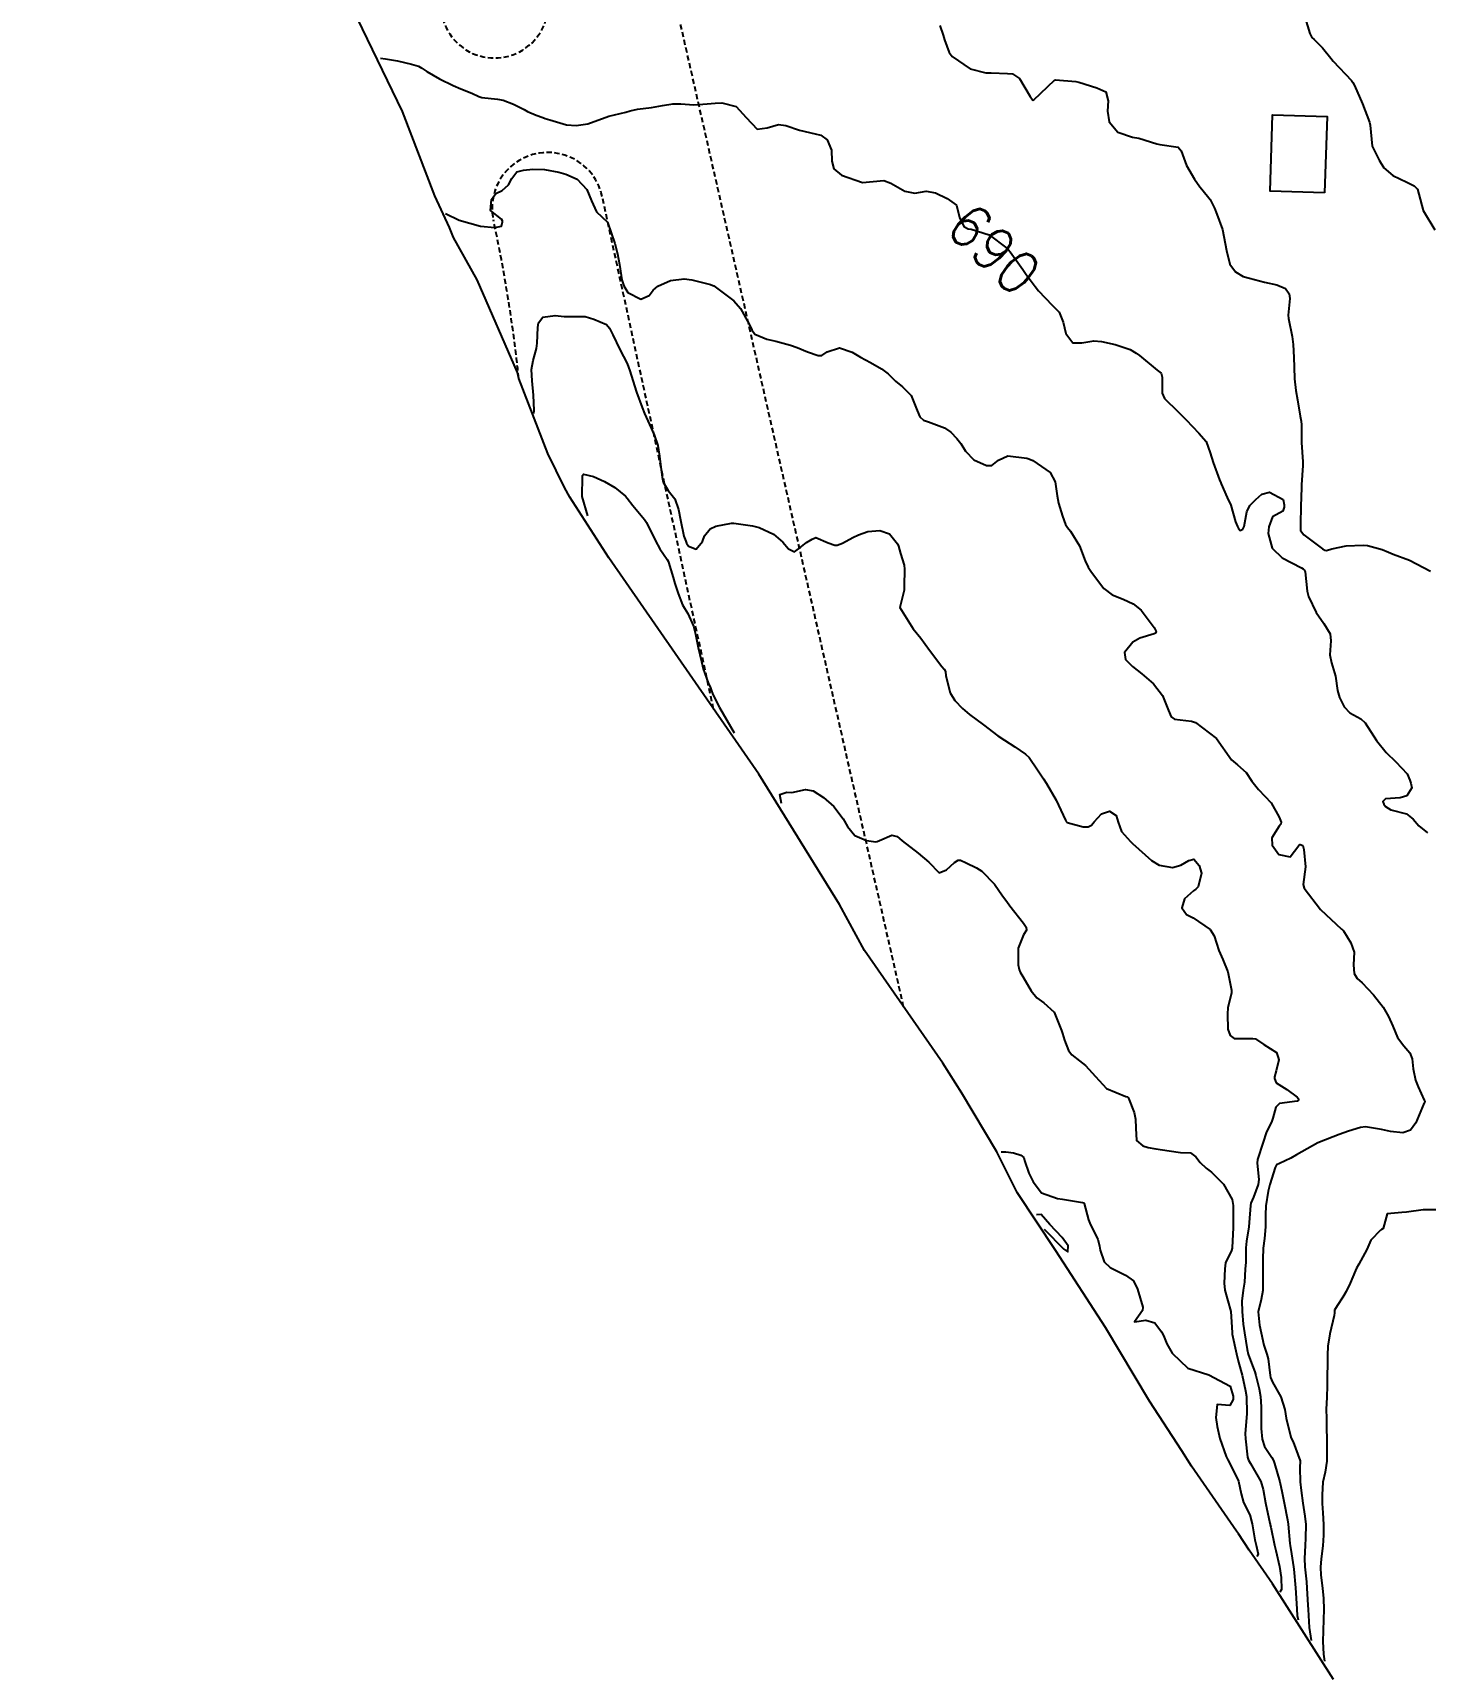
# Model space of a CAD drawing. Header units: metres. Extents: x 292545 to 299085, y 7450245 to 7463078.
# Drawn here: x 296195.5 to 296326.8, y 7454489.9 to 7454644.4 of the extents above; entities that cross this region are included whole.
import ezdxf
from ezdxf.enums import TextEntityAlignment as Align

# ---------------------------------------------------------------- set-up
doc = ezdxf.new("R2010")
doc.units = ezdxf.units.M
doc.linetypes.add('DASHED', pattern=[0.75, 0.5, -0.25])
for name, color, linetype in [('Area', 45, 'Continuous'), ('Cotas', 45, 'Continuous'), ('Curvas de Nivel 1m', 11, 'Continuous'), ('Curvas de Nivel 5m', 15, 'Continuous'), ('Edificações', 30, 'Continuous'), ('Vias Secundárias', 230, 'DASHED')]:
    doc.layers.add(name, color=color, linetype=linetype)
doc.styles.add('Style-STANDARD', font='STANDARD.shx')

msp = doc.modelspace()

# ---------------------------------------------------------------- linework, layer by layer
at = {"layer": 'Area'}
msp.add_polyline3d([(296318.19, 7454489.18, 689.33), (296312.42, 7454498.18, 690.81), (296310.22, 7454501.37, 692.48), (296309.22, 7454502.89, 692.68), (296309.03, 7454503.15, 692.76), (296304.81, 7454509.27, 694.07), (296303.88, 7454510.73, 693.89), (296300.85, 7454515.4, 694.08), (296296.67, 7454522.34, 694.15), (296291.99, 7454529.57, 694.04), (296288.35, 7454535.07, 693.94), (296286.43, 7454538.92, 693.95), (296283.15, 7454544.45, 693.65), (296281.35, 7454547.26, 693.55), (296273.95, 7454557.89, 693.57), (296271.59, 7454562.24, 693.1), (296263.99, 7454574.51, 692.8), (296249.85, 7454594.92, 693.46), (296246.16, 7454600.64, 693.05), (296245.65, 7454601.54, 692.91), (296244.1, 7454604.77, 692.88), (296241.35, 7454611.82, 692.32), (296241.23, 7454612.4, 692.28), (296237.42, 7454621.14, 691.98), (296235.19, 7454625.12, 690.78), (296234.81, 7454626.07, 690.81), (296233.45, 7454629.05, 690.66), (296230.39, 7454636.99, 690.11), (296224.25, 7454649.71, 689.35)], dxfattribs=at)
at = {"layer": 'Curvas de Nivel 1m', "flags": 128}
for points, elevation in [([(296281.06, 7454645.1), (296281.39, 7454644.2), (296281.51, 7454643.77), (296281.93, 7454642.55), (296282.21, 7454642.19), (296283.91, 7454641.03), (296285.39, 7454640.66), (296285.9, 7454640.63), (296287.44, 7454640.58), (296287.9, 7454640.54), (296288.56, 7454640.11), (296289.57, 7454638.4), (296289.8, 7454638.1), (296289.87, 7454638.07), (296289.94, 7454638.1), (296291.89, 7454639.96), (296291.97, 7454639.99), (296293.89, 7454639.84), (296294.17, 7454639.77), (296295.88, 7454639.22), (296296.71, 7454638.85), (296296.94, 7454638.01), (296296.88, 7454637.03), (296297.04, 7454636.01), (296297.84, 7454635.05), (296299.23, 7454634.59), (296299.83, 7454634.5), (296301.52, 7454633.96), (296301.82, 7454633.88), (296303.54, 7454633.65), (296303.82, 7454633.29), (296304.31, 7454631.92), (296305.08, 7454630.63), (296305.59, 7454629.91), (296305.77, 7454629.69), (296306.57, 7454628.71), (296306.97, 7454627.89), (296307.17, 7454627.32), (296307.73, 7454625.88), (296308.11, 7454623.88), (296308.42, 7454622.61), (296308.95, 7454621.87), (296309.68, 7454621.45), (296310.25, 7454621.28), (296311.67, 7454620.9), (296312.83, 7454620.65), (296313.66, 7454620.32), (296314.02, 7454619.81), (296314.07, 7454619.38), (296313.92, 7454617.81), (296313.95, 7454617.49), (296314.3, 7454615.8), (296314.38, 7454615.02), (296314.46, 7454613.8), (296314.48, 7454612.89), (296314.51, 7454611.8), (296314.65, 7454610.7), (296314.8, 7454609.8), (296315.05, 7454608.27), (296315.15, 7454607.8), (296315.18, 7454607.47), (296315.17, 7454605.79), (296315.28, 7454603.97), (296315.29, 7454603.79), (296315.29, 7454603.62), (296315.17, 7454601.79), (296315.16, 7454601.52), (296315.11, 7454599.79), (296315.09, 7454598.1), (296315.06, 7454597.79), (296315.08, 7454597.49), (296315.39, 7454597.08), (296317.16, 7454595.77), (296317.37, 7454595.65), (296317.53, 7454595.61), (296318.03, 7454595.76), (296319.38, 7454596.05), (296320.98, 7454596.12), (296321.38, 7454596.08), (296322.79, 7454595.71), (296323.37, 7454595.46), (296323.81, 7454595.25), (296325.36, 7454594.7), (296327.34, 7454593.65)], 689), ([(296315.51, 7454645.79), (296315.95, 7454644.34), (296316.15, 7454643.99), (296316.37, 7454643.78), (296317.16, 7454643), (296317.93, 7454642.04), (296318.16, 7454641.76), (296319.9, 7454639.91), (296320.02, 7454639.74), (296320.18, 7454639.44), (296320.92, 7454637.73), (296321.58, 7454635.99), (296321.64, 7454635.72), (296321.82, 7454633.72), (296322.5, 7454632.4), (296322.94, 7454631.7), (296323.79, 7454630.96), (296325.11, 7454630.35), (296325.78, 7454630), (296326.11, 7454629.67), (296326.23, 7454629.2), (296326.64, 7454627.66), (296327.73, 7454625.83)], 688), ([(296234.43, 7454627.37), (296235.73, 7454626.74), (296237.73, 7454626.18), (296239.09, 7454626.06), (296239.73, 7454626.18), (296239.83, 7454626.59), (296239.82, 7454626.69), (296239.73, 7454626.84), (296238.7, 7454627.67), (296238.79, 7454628.7), (296239.2, 7454629.26), (296239.77, 7454629.56), (296240.38, 7454630.07), (296240.71, 7454630.68), (296241.17, 7454631.3), (296241.79, 7454631.48), (296242.69, 7454631.56), (296243.79, 7454631.52), (296245.14, 7454631.28), (296245.79, 7454631.1), (296246.85, 7454630.61), (296247.77, 7454629.66), (296248.22, 7454628.59), (296248.68, 7454627.53), (296249.73, 7454626.57), (296250.42, 7454624.56), (296250.67, 7454623.59), (296250.86, 7454622.56), (296251.08, 7454621.14), (296251.26, 7454620.55), (296251.65, 7454619.94), (296252.86, 7454619.32), (296253.65, 7454619.66), (296254.02, 7454620.16), (296254.48, 7454620.52), (296255.67, 7454621.05), (296256.94, 7454621.22), (296257.67, 7454621.14), (296259.44, 7454620.69), (296259.66, 7454620.6), (296259.75, 7454620.55), (296259.88, 7454620.46), (296261.64, 7454619.15), (296262.26, 7454618.42), (296263.09, 7454616.95), (296263.33, 7454616.41), (296263.61, 7454616.02), (296264.75, 7454615.54), (296265.6, 7454615.35), (296266.98, 7454614.98), (296267.6, 7454614.76), (296268.59, 7454614.35), (296269.59, 7454613.99), (296269.93, 7454613.99), (296270.43, 7454614.33), (296271.6, 7454614.71), (296272.8, 7454614.3), (296273.59, 7454613.83), (296274.53, 7454613.32), (296275.57, 7454612.74), (296276.18, 7454612.26), (296276.89, 7454611.58), (296277.55, 7454611.04), (296278.36, 7454610.23), (296278.93, 7454608.82), (296279.18, 7454608.22), (296279.51, 7454607.9), (296279.99, 7454607.73), (296281.5, 7454607.17), (296282.09, 7454606.78), (296282.67, 7454606.18), (296283.03, 7454605.71), (296283.48, 7454604.98), (296284.28, 7454604.16), (296285.47, 7454603.63), (296285.98, 7454603.63), (296286.59, 7454604.13), (296287.48, 7454604.52), (296289.26, 7454604.32), (296289.47, 7454604.25), (296289.83, 7454604.1), (296291.46, 7454602.95), (296291.93, 7454602.07), (296292.12, 7454600.76), (296292.24, 7454600.07), (296292.63, 7454598.84), (296292.91, 7454598.06), (296293.11, 7454597.77), (296293.39, 7454597.43), (296294.24, 7454596.04), (296294.77, 7454594.62), (296295.05, 7454594.03), (296295.35, 7454593.56), (296296.53, 7454592.02), (296297.32, 7454591.44), (296298.35, 7454591.03), (296299.31, 7454590.59), (296300.04, 7454589.97), (296301.28, 7454588.34), (296301.46, 7454587.96), (296301.41, 7454587.82), (296301.27, 7454587.74), (296299.91, 7454587.33), (296299.26, 7454586.98), (296298.49, 7454585.99), (296298.58, 7454585.32), (296299.24, 7454584.66), (296300.11, 7454583.97), (296301.22, 7454583.05), (296302.07, 7454581.95), (296302.62, 7454580.51), (296302.88, 7454579.94), (296303.18, 7454579.72), (296304.79, 7454579.52), (296305.18, 7454579.39), (296307.15, 7454577.89), (296308.57, 7454575.88), (296309.13, 7454575.4), (296309.94, 7454574.67), (296310.5, 7454573.85), (296311.1, 7454573.09), (296312.3, 7454571.83), (296313.07, 7454570.48), (296313.25, 7454570.01), (296313.22, 7454569.82), (296313.06, 7454569.61), (296312.37, 7454568.51), (296312.4, 7454567.83), (296313.03, 7454566.96), (296314.1, 7454566.74), (296314.92, 7454567.79), (296315.04, 7454567.9), (296315.3, 7454567.79), (296315.39, 7454567.43), (296315.56, 7454565.79), (296315.33, 7454564.13), (296315.42, 7454563.79), (296316.96, 7454561.77), (296318.94, 7454559.92), (296319.03, 7454559.84), (296319.12, 7454559.75), (296319.82, 7454558.62), (296320.13, 7454557.73), (296320.08, 7454556.56), (296320.14, 7454555.73), (296320.42, 7454555.26), (296320.88, 7454554.85), (296321.95, 7454553.71), (296322.86, 7454552.54), (296323.39, 7454551.69), (296323.77, 7454550.75), (296324.23, 7454549.69), (296324.82, 7454548.91), (296325.38, 7454548.24), (296325.62, 7454547.67), (296325.71, 7454546.74), (296325.92, 7454545.66), (296326.16, 7454545.05), (296326.75, 7454543.79), (296326.81, 7454543.65), (296326.8, 7454543.61), (296326.75, 7454543.52), (296325.95, 7454541.66), (296325.44, 7454540.95), (296324.72, 7454540.72), (296323.57, 7454540.84), (296322.72, 7454541.02), (296321.19, 7454541.26), (296320.73, 7454541.22), (296319.59, 7454540.87), (296318.71, 7454540.54), (296318.15, 7454540.32), (296316.7, 7454539.77), (296314.69, 7454538.62), (296314.17, 7454538.33), (296313.09, 7454537.82), (296312.82, 7454537.68), (296312.68, 7454537.45), (296312.17, 7454535.83), (296312.02, 7454535.2), (296311.82, 7454533.83), (296311.77, 7454532.98), (296311.77, 7454531.83), (296311.68, 7454530.75), (296311.56, 7454529.84), (296311.52, 7454528.79), (296311.52, 7454527.84), (296311.52, 7454526.81), (296311.53, 7454525.84), (296311.38, 7454524.99), (296311.08, 7454523.84), (296311.22, 7454522.56), (296311.38, 7454521.84), (296311.62, 7454520.69), (296311.91, 7454519.83), (296312.03, 7454519.4), (296312.22, 7454517.82), (296312.26, 7454517.64), (296312.44, 7454517.21), (296313.23, 7454515.81), (296313.6, 7454514.61), (296313.71, 7454513.81), (296314.17, 7454512.01), (296314.25, 7454511.8), (296314.37, 7454511.56), (296315.03, 7454509.79), (296315.01, 7454509.12), (296315.03, 7454507.79), (296315.13, 7454506.98), (296315.29, 7454505.79), (296315.49, 7454504.58), (296315.57, 7454503.79), (296315.56, 7454502.49), (296315.51, 7454501.79), (296315.44, 7454500.59), (296315.48, 7454499.79), (296315.63, 7454498.37), (296315.68, 7454497.79), (296315.78, 7454496.19), (296315.79, 7454495.78), (296315.88, 7454494.07), (296316.09, 7454492.85)], 691), ([(296242.77, 7454608.52), (296242.8, 7454608.81), (296242.74, 7454610.26), (296242.62, 7454611.6), (296242.56, 7454612.66), (296242.71, 7454613.52), (296243.02, 7454614.66), (296243.08, 7454615.17), (296243.14, 7454616.65), (296243.22, 7454617.06), (296243.63, 7454617.61), (296244.77, 7454617.78), (296245.62, 7454617.67), (296246.55, 7454617.68), (296247.62, 7454617.67), (296248.44, 7454617.41), (296249.62, 7454616.91), (296249.92, 7454616.57), (296250.23, 7454615.94), (296250.88, 7454614.56), (296251.57, 7454613.25), (296251.84, 7454612.55), (296251.96, 7454612.15), (296252.46, 7454610.54), (296252.98, 7454609.08), (296253.2, 7454608.53), (296253.51, 7454607.82), (296254.12, 7454606.52), (296254.48, 7454605.51), (296254.63, 7454604.51), (296254.77, 7454603.2), (296254.86, 7454602.51), (296254.97, 7454602.04), (296255.43, 7454601.26), (296256.06, 7454600.49), (296256.42, 7454599.48), (296256.61, 7454598.49), (296256.92, 7454596.95), (296257.1, 7454596.48), (296257.18, 7454596.29), (296257.37, 7454596.02), (296258.09, 7454595.75), (296258.67, 7454596.47), (296258.86, 7454596.98), (296259.39, 7454597.64), (296259.94, 7454597.91), (296261.4, 7454598.19), (296261.63, 7454598.2), (296263.4, 7454597.94), (296264.01, 7454597.78), (296265.38, 7454597.14), (296266.24, 7454596.38), (296266.78, 7454595.78), (296267.36, 7454595.49), (296267.85, 7454595.87), (296268.49, 7454596.35), (296269.03, 7454596.69), (296269.38, 7454596.82), (296270.54, 7454596.32), (296271.15, 7454596.1), (296271.37, 7454596.1), (296271.89, 7454596.3), (296272.85, 7454596.82), (296273.38, 7454597.08), (296274.27, 7454597.4), (296275.39, 7454597.48), (296276.3, 7454597.17), (296277.08, 7454596.24), (296277.16, 7454596.03), (296277.36, 7454595.34), (296277.7, 7454594.24), (296277.74, 7454593.84), (296277.71, 7454592.24), (296277.69, 7454591.87), (296277.3, 7454590.24), (296278.55, 7454588.23), (296279.27, 7454587.36), (296280.1, 7454586.21), (296281.24, 7454584.66), (296281.47, 7454584.43), (296281.61, 7454584.19), (296281.64, 7454583.78), (296282.05, 7454582.19), (296282.49, 7454581.48), (296283.19, 7454580.72), (296283.85, 7454580.16), (296285.17, 7454579.18), (296286.52, 7454578.14), (296287.16, 7454577.72), (296288.15, 7454577.11), (296289.14, 7454576.42), (296289.48, 7454576.1), (296290.27, 7454574.94), (296290.83, 7454574.08), (296291.11, 7454573.65), (296292.02, 7454572.07), (296292.92, 7454570.2), (296292.99, 7454570.06), (296293.06, 7454569.97), (296294.57, 7454569.55), (296295.06, 7454569.55), (296295.38, 7454569.7), (296295.63, 7454570.02), (296296.3, 7454570.79), (296297.07, 7454571.02), (296297.69, 7454570.62), (296297.88, 7454570), (296298.18, 7454569.12), (296299.04, 7454568.16), (296299.22, 7454567.98), (296301.02, 7454566.38), (296301.75, 7454565.95), (296303.01, 7454565.71), (296303.8, 7454565.93), (296304.55, 7454566.38), (296305.02, 7454566.52), (296305.53, 7454565.9), (296305.73, 7454565.18), (296305.41, 7454563.91), (296305.22, 7454563.68), (296304.99, 7454563.51), (296304.14, 7454562.76), (296303.87, 7454561.93), (296304.31, 7454561.28), (296304.95, 7454560.98), (296306.55, 7454559.89), (296306.94, 7454559.27), (296307.38, 7454557.89), (296307.75, 7454557.04), (296308.21, 7454555.88), (296308.58, 7454554.17), (296308.56, 7454553.87), (296308.21, 7454552.53), (296308.18, 7454551.88), (296308.21, 7454550.49), (296308.44, 7454549.87), (296308.82, 7454549.6), (296310.57, 7454549.59), (296310.82, 7454549.56), (296311.62, 7454549.02), (296312.81, 7454548.28), (296312.98, 7454547.82), (296313.02, 7454547.6), (296312.78, 7454546.55), (296312.61, 7454545.98), (296312.62, 7454545.82), (296312.77, 7454545.43), (296313.78, 7454544.79), (296314.76, 7454544.06), (296314.88, 7454543.92), (296314.9, 7454543.8), (296314.75, 7454543.68), (296313.1, 7454543.46), (296312.75, 7454543.13), (296312.47, 7454542.09), (296312.36, 7454541.82), (296311.84, 7454540.7), (296311.57, 7454539.83), (296311.02, 7454538.18), (296310.99, 7454537.85), (296311.14, 7454536.32), (296311.08, 7454535.84), (296310.64, 7454534.64), (296310.4, 7454534.09), (296310.35, 7454533.85), (296310.24, 7454532.24), (296310.19, 7454531.85), (296309.97, 7454530.48), (296309.93, 7454529.86), (296309.91, 7454528.52), (296309.87, 7454527.86), (296309.78, 7454526.63), (296309.68, 7454525.86), (296309.54, 7454524.85), (296309.56, 7454523.86), (296309.68, 7454522.67), (296309.78, 7454521.86), (296310.05, 7454520.27), (296310.15, 7454519.85), (296310.45, 7454518.98), (296310.78, 7454518.18), (296310.87, 7454517.84), (296311.17, 7454516.58), (296311.31, 7454515.84), (296311.36, 7454514.88), (296311.36, 7454513.84), (296311.38, 7454512.83), (296311.47, 7454511.83), (296311.68, 7454511.14), (296312.36, 7454510.09), (296312.52, 7454509.82), (296312.63, 7454509.53), (296313.12, 7454507.81), (296313.35, 7454506.77), (296313.54, 7454505.81), (296313.85, 7454504.23), (296313.91, 7454503.8), (296314.08, 7454501.98), (296314.1, 7454501.8), (296314.24, 7454501), (296314.42, 7454499.8), (296314.44, 7454499.58), (296314.6, 7454497.8), (296314.64, 7454497.35), (296314.72, 7454495.79), (296314.77, 7454495.2), (296314.84, 7454494.79)], 692), ([(296247.87, 7454598.89), (296247.32, 7454600.71), (296247.35, 7454602.6), (296247.37, 7454602.68), (296247.45, 7454602.8), (296248.4, 7454602.59), (296249.44, 7454602.13), (296250.41, 7454601.54), (296251.42, 7454600.72), (296251.57, 7454600.55), (296252.1, 7454599.86), (296253.21, 7454598.53), (296253.4, 7454598.24), (296254.25, 7454596.52), (296254.64, 7454595.78), (296255.36, 7454594.76), (296255.44, 7454594.6), (296255.47, 7454594.51), (296255.91, 7454593.07), (296256.08, 7454592.5), (296256.38, 7454591.56), (296256.79, 7454590.49), (296256.98, 7454590.16), (296257.29, 7454589.66), (296257.82, 7454588.47), (296258.02, 7454587.72), (296258.26, 7454586.47), (296258.58, 7454585.13), (296258.75, 7454584.46), (296259.22, 7454583.12), (296259.43, 7454582.67), (296259.49, 7454582.46), (296259.64, 7454582.03), (296260.29, 7454580.8), (296261.66, 7454578.43)], 693), ([(296266.14, 7454571.77), (296265.98, 7454572.61), (296266.62, 7454572.84), (296267.1, 7454572.8), (296268.38, 7454573.07), (296269.1, 7454572.95), (296270.08, 7454572.33), (296271.08, 7454571.46), (296271.95, 7454570.31), (296272.35, 7454569.59), (296273.05, 7454568.73), (296274.14, 7454568.28), (296275.04, 7454568.15), (296275.15, 7454568.16), (296275.38, 7454568.27), (296276.52, 7454568.78), (296277.05, 7454568.64), (296277.26, 7454568.47), (296277.5, 7454568.24), (296279.03, 7454567.06), (296280.01, 7454566.21), (296281, 7454565.22), (296281.68, 7454565.51), (296282.44, 7454566.19), (296282.8, 7454566.4), (296283.02, 7454566.42), (296283.54, 7454566.17), (296284.53, 7454565.68), (296285.01, 7454565.39), (296286.21, 7454564.14), (296286.98, 7454563.06), (296287.37, 7454562.51), (296287.66, 7454562.12), (296288.95, 7454560.48), (296289.2, 7454560.1), (296289.23, 7454559.81), (296288.94, 7454559.39), (296288.45, 7454558.11), (296288.45, 7454556.56), (296288.53, 7454556.11), (296288.64, 7454555.85), (296288.89, 7454555.44), (296289.69, 7454554.09), (296290.2, 7454553.43), (296290.86, 7454552.96), (296291.83, 7454552.07), (296292.54, 7454550.35), (296292.62, 7454550.06), (296292.82, 7454549.45), (296293.21, 7454548.46), (296293.5, 7454548.05), (296294.23, 7454547.48), (296294.79, 7454547.07), (296295.74, 7454546.02), (296296.77, 7454544.88), (296298.61, 7454544.13), (296298.75, 7454544.1), (296298.82, 7454544.05), (296298.86, 7454543.99), (296299.38, 7454542.62), (296299.51, 7454541.98), (296299.56, 7454541.14), (296299.62, 7454539.98), (296300.22, 7454539.49), (296300.7, 7454539.33), (296301.44, 7454539.21), (296302.69, 7454539), (296303.76, 7454538.86), (296304.69, 7454538.83), (296305.2, 7454538.43), (296305.6, 7454537.91), (296306.17, 7454537.39), (296306.67, 7454537.01), (296307.82, 7454535.88), (296308.64, 7454534.42), (296308.71, 7454533.87), (296308.71, 7454533.79), (296308.71, 7454531.87), (296308.71, 7454531.77), (296308.63, 7454529.87), (296308.63, 7454529.82), (296308.58, 7454529.61), (296307.99, 7454528.45), (296307.93, 7454527.88), (296307.88, 7454526.54), (296307.94, 7454525.88), (296308.51, 7454523.87), (296308.62, 7454521.87), (296308.63, 7454521.73), (296309.03, 7454519.86), (296309.24, 7454519.08), (296309.57, 7454517.86), (296309.89, 7454516.39), (296309.97, 7454515.85), (296310.01, 7454514.25), (296309.98, 7454513.85), (296309.87, 7454512.36), (296309.89, 7454511.85), (296310.08, 7454510.13), (296310.16, 7454509.85), (296310.35, 7454509.53), (296311.33, 7454507.83), (296311.56, 7454507.08), (296311.77, 7454505.83), (296312.18, 7454503.91), (296312.2, 7454503.82), (296312.22, 7454503.76), (296312.27, 7454503.53), (296312.63, 7454501.82), (296312.75, 7454501.32), (296313.1, 7454499.81), (296313.26, 7454498.77), (296313.28, 7454497.66), (296313.13, 7454497.41)], 693), ([(296286.83, 7454538.93), (296287.29, 7454538.92), (296288, 7454538.81), (296288.69, 7454538.6), (296288.97, 7454538.39), (296289.06, 7454538.1), (296289.47, 7454536.89), (296289.87, 7454536.09), (296290.65, 7454535.04), (296292.17, 7454534.53), (296292.64, 7454534.45), (296294.53, 7454534.15), (296294.63, 7454534.1), (296294.68, 7454534.04), (296295.08, 7454532.49), (296295.26, 7454532.03), (296295.95, 7454530.67), (296296.13, 7454530.02), (296296.19, 7454529.63), (296296.57, 7454528.54), (296297.12, 7454528), (296298.56, 7454527.28), (296299.32, 7454526.75), (296299.7, 7454525.97), (296300.2, 7454524.28), (296300.16, 7454523.97), (296299.42, 7454522.9), (296300.5, 7454523.06), (296301.33, 7454522.79), (296301.97, 7454521.95), (296302.14, 7454521.6), (296302.48, 7454520.8), (296302.98, 7454519.93), (296304.45, 7454518.52), (296306.44, 7454517.89), (296308.43, 7454516.83), (296308.74, 7454515.87), (296308.73, 7454515.55), (296308.41, 7454515.01), (296307.21, 7454515.08), (296307.08, 7454513.88), (296307.23, 7454513.03), (296307.46, 7454511.88), (296308.05, 7454510.18), (296308.22, 7454509.87), (296308.35, 7454509.66), (296309.24, 7454507.86), (296309.49, 7454506.68), (296309.7, 7454505.86), (296310.29, 7454504.69), (296310.53, 7454503.85), (296310.76, 7454502.34), (296310.88, 7454501.84), (296311.09, 7454500.99), (296310.95, 7454500.77)], 694), ([(296290.9, 7454531.63), (296292.74, 7454529.75), (296293.14, 7454529.49), (296293.15, 7454530.05), (296292.59, 7454530.84), (296291.44, 7454532.07), (296290.62, 7454533), (296290.18, 7454532.98)], 694)]:
    msp.add_lwpolyline(points, dxfattribs=dict(at, elevation=elevation))
at = {"layer": 'Curvas de Nivel 5m', "elevation": 690, "flags": 128}
for points in [[(296228.31, 7454642.03), (296228.77, 7454641.97), (296229.91, 7454641.77), (296231.24, 7454641.46), (296231.91, 7454641.26), (296232.22, 7454641.09), (296232.69, 7454640.78), (296233.89, 7454640.09), (296235.17, 7454639.46), (296235.88, 7454639.15), (296236.94, 7454638.72), (296237.58, 7454638.42), (296237.87, 7454638.33), (296239.33, 7454638.16), (296239.87, 7454638.06), (296240.85, 7454637.69), (296241.86, 7454637.18), (296242.19, 7454637), (296242.99, 7454636.65), (296243.63, 7454636.42), (296243.85, 7454636.35), (296244.29, 7454636.2), (296245.84, 7454635.75), (296246.78, 7454635.67), (296247.85, 7454635.84), (296249.85, 7454636.57), (296251.46, 7454636.95), (296251.86, 7454637.07), (296252.55, 7454637.23), (296253.86, 7454637.38), (296254.9, 7454637.55), (296255.87, 7454637.71), (296256.63, 7454637.72), (296257.86, 7454637.64), (296259.12, 7454637.72), (296259.87, 7454637.79), (296260.49, 7454637.82), (296261.86, 7454637.47), (296262.8, 7454636.42), (296263.84, 7454635.34), (296264.77, 7454635.47), (296265.84, 7454635.77), (296266.55, 7454635.67), (296267.84, 7454635.24), (296269.3, 7454634.88), (296269.83, 7454634.77), (296270.44, 7454634.33), (296270.84, 7454633.35), (296270.88, 7454632.32), (296271.07, 7454631.59), (296271.79, 7454630.99), (296273.78, 7454630.29), (296275.79, 7454630.5), (296276.45, 7454630.25), (296277.77, 7454629.5), (296278.69, 7454629.3), (296279.77, 7454629.48), (296280.64, 7454629.33), (296281.76, 7454628.81), (296282.62, 7454628.18), (296282.91, 7454627.01), (296283.31, 7454626.17), (296283.73, 7454625.95), (296284.01, 7454625.89), (296285.72, 7454625.36), (296287.39, 7454624.12), (296287.54, 7454623.96), (296287.7, 7454623.77), (296288.88, 7454622.11), (296289.2, 7454621.63), (296289.67, 7454621), (296290.06, 7454620.49), (296290.36, 7454620.09), (296291.64, 7454618.75), (296292.32, 7454618.07), (296292.7, 7454617.14), (296292.93, 7454616.06), (296293.6, 7454615.18), (296294.46, 7454615.18), (296295.6, 7454615.37), (296296.31, 7454615.31), (296297.6, 7454615.03), (296299.02, 7454614.56), (296299.59, 7454614.22), (296299.89, 7454613.98), (296301.57, 7454612.61), (296301.93, 7454612.32), (296302.03, 7454611.95), (296302.03, 7454610.43), (296302.24, 7454609.95), (296303.52, 7454608.73), (296304.3, 7454607.92), (296305.5, 7454606.67), (296306.18, 7454605.9), (296306.56, 7454604.81), (296306.85, 7454603.9), (296307.45, 7454602.28), (296307.55, 7454601.99), (296307.59, 7454601.89), (296308.15, 7454600.6), (296308.52, 7454599.87), (296308.96, 7454598.31), (296309.12, 7454597.86), (296309.22, 7454597.69), (296309.39, 7454597.51), (296309.64, 7454597.61), (296309.75, 7454597.86), (296310.01, 7454599.26), (296310.31, 7454599.85), (296310.85, 7454600.42), (296311.43, 7454600.93), (296312.16, 7454601.1), (296313.43, 7454600.42), (296313.53, 7454599.92), (296313.53, 7454599.82), (296313.53, 7454599.71), (296313.42, 7454599.33), (296312.45, 7454598.78), (296312.1, 7454597.83), (296312.02, 7454597.2), (296312.4, 7454595.83), (296313.36, 7454594.93), (296315.17, 7454593.97), (296315.34, 7454593.87), (296315.43, 7454593.79), (296315.52, 7454593.61), (296315.7, 7454591.79), (296315.82, 7454591.28), (296316.55, 7454589.78), (296317.29, 7454588.72), (296317.86, 7454587.76), (296317.93, 7454587.1), (296317.83, 7454585.76), (296317.99, 7454585.02), (296318.37, 7454583.76), (296318.56, 7454582.41), (296318.76, 7454581.75), (296319.19, 7454580.88), (296319.74, 7454580.29), (296320.75, 7454579.73), (296321.18, 7454579.35), (296322.24, 7454577.71), (296323.14, 7454576.56), (296324.06, 7454575.69), (296325.12, 7454574.56), (296325.4, 7454573.96), (296325.48, 7454573.67), (296325.56, 7454573.22), (296325.09, 7454572.47), (296324.49, 7454572.29), (296323.09, 7454572.2), (296322.83, 7454571.96), (296322.92, 7454571.7), (296323.08, 7454571.47), (296323.61, 7454571.16), (296325.07, 7454570.79), (296325.69, 7454570.29), (296326.25, 7454569.66), (296327.05, 7454568.99)], [(296328.45, 7454533.45), (296326.63, 7454533.44), (296325.06, 7454533.24), (296324.63, 7454533.2), (296323.26, 7454533.06), (296322.86, 7454531.7), (296322.71, 7454531.6), (296322.61, 7454531.54), (296321.71, 7454530.6), (296321.32, 7454529.72), (296320.57, 7454528.32), (296320.35, 7454527.94), (296320.27, 7454527.73), (296319.76, 7454526.52), (296319.37, 7454525.74), (296319.08, 7454525.2), (296318.52, 7454524.4), (296318.28, 7454523.99), (296318.28, 7454523.75), (296318.26, 7454523.5), (296317.84, 7454521.76), (296317.64, 7454520.6), (296317.62, 7454519.76), (296317.62, 7454518.93), (296317.59, 7454517.76), (296317.58, 7454516.9), (296317.55, 7454515.76), (296317.51, 7454514.66), (296317.52, 7454513.76), (296317.53, 7454512.91), (296317.55, 7454511.76), (296317.56, 7454510.96), (296317.55, 7454509.76), (296317.4, 7454508.7), (296317.18, 7454507.77), (296317.12, 7454506.57), (296317.13, 7454505.77), (296317.17, 7454504.89), (296317.25, 7454503.77), (296317.26, 7454502.76), (296317.17, 7454501.77), (296317.01, 7454500.54), (296316.95, 7454499.77), (296316.99, 7454499), (296317.15, 7454497.77), (296317.24, 7454496.81), (296317.27, 7454495.76), (296317.24, 7454494.83), (296317.2, 7454493.76), (296317.17, 7454492.74), (296317.23, 7454491.57), (296317.35, 7454490.91)]]:
    msp.add_lwpolyline(points, dxfattribs=at)
at = {"layer": 'Edificações'}
msp.add_lwpolyline([(296317.35, 7454629.34), (296312.21, 7454629.5), (296312.44, 7454636.69), (296317.58, 7454636.52)], close=True, dxfattribs=at)
at = {"layer": 'Vias Secundárias'}
for points, elevation in [([(296277.65, 7454552.57), (296251.8, 7454666.42), (296244.37, 7454706.25), (296227.78, 7454758.37), (296226.29, 7454764.31, 0.880395), (296216.23, 7454763.11), (296244.13, 7454647.31, -1.117067), (296234.08, 7454648.03), (296206.67, 7454759.04, 0.877938), (296195.74, 7454754.35), (296218.13, 7454663.96)], 693.56), ([(296259.73, 7454580.65), (296249.22, 7454629, 1), (296238.96, 7454626.77, -0.027555), (296241.35, 7454611.82, 6.815777)], 693)]:
    msp.add_lwpolyline(points, format="xyb", dxfattribs=dict(at, elevation=elevation))

# ---------------------------------------------------------------- texts
at = {"layer": 'Cotas', "style": 'Style-STANDARD'}
msp.add_text('690', height=4, rotation=316.0949, dxfattribs=at).set_placement((296286.17, 7454624.02, 690), align=Align.MIDDLE_CENTER)

doc.saveas('drawing.dxf')
